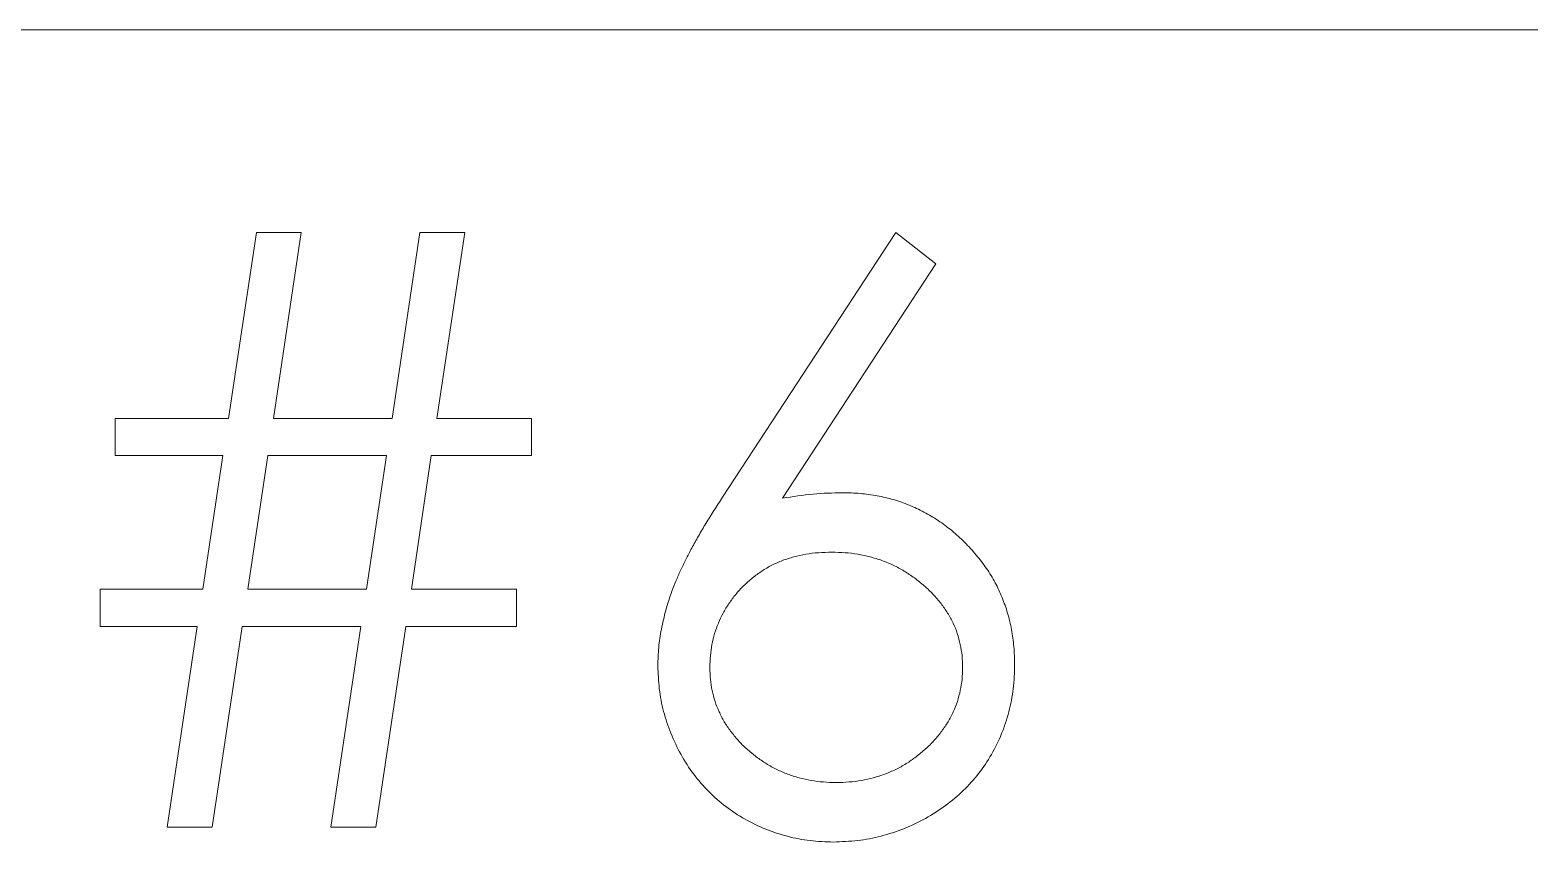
# Model space of a CAD drawing. Header units: millimetres. Extents: x 66 to 8082, y 89 to 5825.
# Drawn here: x 1460.8 to 1525.8, y 1547 to 1582.2 of the extents above; entities that cross this region are included whole.
import ezdxf

# ---------------------------------------------------------------- set-up
doc = ezdxf.new("R2010")
doc.units = ezdxf.units.MM
doc.layers.add('CUT THROUGH- Outside Line', color=3, linetype='Continuous')
doc.layers.add('FILL- 3mm', color=1, linetype='Continuous')

msp = doc.modelspace()

# ---------------------------------------------------------------- linework, layer by layer
at = {"layer": 'CUT THROUGH- Outside Line', "linetype": 'Continuous', "lineweight": 15}
msp.add_line((1529.268, 1582.165), (1387.268, 1582.165), dxfattribs=at)
at = {"layer": 'FILL- 3mm', "linetype": 'Continuous', "lineweight": 15}
for p, q in [((1469.454, 1565.328), (1470.662, 1573.384)), ((1470.662, 1573.384), (1472.606, 1573.384)), ((1472.606, 1573.384), (1471.397, 1565.328)), ((1476.543, 1565.328), (1477.752, 1573.384)), ((1477.752, 1573.384), (1479.695, 1573.384)), ((1479.695, 1573.384), (1478.487, 1565.328)), ((1490.873, 1561.914), (1498.376, 1573.384)), ((1498.376, 1573.384), (1500.113, 1572.02)), ((1500.113, 1572.02), (1493.471, 1561.864)), ((1464.539, 1565.328), (1469.454, 1565.328)), ((1464.539, 1563.717), (1464.539, 1565.328)), ((1471.397, 1565.328), (1476.543, 1565.328)), ((1478.487, 1565.328), (1482.585, 1565.328)), ((1482.585, 1565.328), (1482.585, 1563.717)), ((1469.212, 1563.717), (1464.539, 1563.717)), ((1468.341, 1557.916), (1469.212, 1563.717)), ((1471.156, 1563.717), (1470.29, 1557.916)), ((1476.302, 1563.717), (1471.156, 1563.717)), ((1475.43, 1557.916), (1476.302, 1563.717)), ((1478.245, 1563.717), (1477.379, 1557.916)), ((1482.585, 1563.717), (1478.245, 1563.717)), ((1463.895, 1557.916), (1468.341, 1557.916)), ((1463.895, 1556.305), (1463.895, 1557.916)), ((1470.29, 1557.916), (1475.43, 1557.916)), ((1477.379, 1557.916), (1481.941, 1557.916)), ((1481.941, 1557.916), (1481.941, 1556.305)), ((1468.099, 1556.305), (1463.895, 1556.305)), ((1466.795, 1547.604), (1468.099, 1556.305)), ((1470.048, 1556.305), (1468.744, 1547.604)), ((1475.189, 1556.305), (1470.048, 1556.305)), ((1473.885, 1547.604), (1475.189, 1556.305)), ((1477.137, 1556.305), (1475.833, 1547.604)), ((1481.941, 1556.305), (1477.137, 1556.305)), ((1468.744, 1547.604), (1466.795, 1547.604)), ((1475.833, 1547.604), (1473.885, 1547.604))]:
    msp.add_line(p, q, dxfattribs=at)
for points, knots in [([(1488.064, 1554.613), (1488.072, 1554.872), (1488.089, 1555.4), (1488.21, 1556.201), (1488.405, 1557.02), (1488.622, 1557.715), (1488.852, 1558.284), (1489.044, 1558.743), (1489.282, 1559.215), (1489.536, 1559.717), (1489.829, 1560.235), (1490.147, 1560.779), (1490.5, 1561.339), (1490.747, 1561.72), (1490.873, 1561.914)], [0, 0, 0, 0, 0.097818, 0.199726, 0.305276, 0.415811, 0.474472, 0.537274, 0.603657, 0.674299, 0.749834, 0.828598, 0.912378, 1, 1, 1, 1]), ([(1493.471, 1561.864), (1493.914, 1561.934), (1494.776, 1562.072), (1495.649, 1562.094), (1496.075, 1562.105)], [0, 0, 0, 0, 0.512659, 1, 1, 1, 1]), ([(1496.075, 1562.105), (1496.33, 1562.098), (1496.833, 1562.085), (1497.571, 1561.981), (1498.281, 1561.817), (1498.958, 1561.578), (1499.607, 1561.273), (1500.229, 1560.907), (1500.815, 1560.462), (1501.37, 1559.964), (1501.874, 1559.413), (1502.321, 1558.829), (1502.696, 1558.211), (1503, 1557.561), (1503.237, 1556.879), (1503.409, 1556.166), (1503.511, 1555.422), (1503.525, 1554.915), (1503.532, 1554.658)], [0, 0, 0, 0, 0.0652308, 0.1284049, 0.1900671, 0.2509434, 0.3115458, 0.3728628, 0.4350237, 0.4990717, 0.5630911, 0.6255101, 0.68668, 0.7472825, 0.8085635, 0.8707421, 0.934341, 1, 1, 1, 1]), ([(1495.601, 1559.527), (1495.41, 1559.522), (1495.036, 1559.511), (1494.487, 1559.447), (1493.968, 1559.328), (1493.471, 1559.176), (1493.006, 1558.967), (1492.569, 1558.713), (1492.16, 1558.414), (1491.781, 1558.075), (1491.437, 1557.703), (1491.142, 1557.304), (1490.887, 1556.889), (1490.679, 1556.454), (1490.518, 1555.998), (1490.401, 1555.524), (1490.336, 1555.029), (1490.325, 1554.694), (1490.319, 1554.522)], [0, 0, 0, 0, 0.070599, 0.137901, 0.203196, 0.26679, 0.329106, 0.390654, 0.452653, 0.515748, 0.577926, 0.63893, 0.698351, 0.757296, 0.816394, 0.876267, 0.936817, 1, 1, 1, 1]), ([(1501.276, 1554.522), (1501.272, 1554.694), (1501.264, 1555.031), (1501.176, 1555.524), (1501.055, 1556), (1500.871, 1556.457), (1500.632, 1556.891), (1500.342, 1557.306), (1500.005, 1557.705), (1499.617, 1558.075), (1499.194, 1558.414), (1498.744, 1558.713), (1498.274, 1558.965), (1497.783, 1559.176), (1497.266, 1559.327), (1496.732, 1559.447), (1496.173, 1559.511), (1495.794, 1559.522), (1495.601, 1559.527)], [0, 0, 0, 0, 0.061138, 0.119994, 0.178225, 0.236256, 0.294929, 0.354716, 0.41673, 0.480664, 0.545832, 0.609758, 0.672971, 0.736017, 0.799839, 0.864775, 0.931088, 1, 1, 1, 1]), ([(1495.677, 1546.96), (1495.339, 1546.971), (1494.669, 1546.992), (1493.683, 1547.186), (1492.736, 1547.5), (1491.834, 1547.932), (1490.999, 1548.479), (1490.252, 1549.136), (1489.596, 1549.891), (1489.05, 1550.743), (1488.618, 1551.659), (1488.293, 1552.613), (1488.103, 1553.604), (1488.077, 1554.275), (1488.064, 1554.613)], [0, 0, 0, 0, 0.084335, 0.167052, 0.249566, 0.33274, 0.415915, 0.497828, 0.580373, 0.6646, 0.749467, 0.83251, 0.915639, 1, 1, 1, 1]), ([(1490.319, 1554.522), (1490.324, 1554.353), (1490.333, 1554.02), (1490.413, 1553.529), (1490.535, 1553.056), (1490.717, 1552.605), (1490.934, 1552.168), (1491.221, 1551.76), (1491.538, 1551.358), (1491.918, 1550.992), (1492.325, 1550.651), (1492.76, 1550.353), (1493.214, 1550.098), (1493.692, 1549.898), (1494.188, 1549.735), (1494.706, 1549.619), (1495.245, 1549.554), (1495.611, 1549.543), (1495.798, 1549.538)], [0, 0, 0, 0, 0.061842, 0.121262, 0.180746, 0.239231, 0.298308, 0.358183, 0.420359, 0.484792, 0.549938, 0.613718, 0.676681, 0.739154, 0.8022, 0.86674, 0.93205, 1, 1, 1, 1]), ([(1503.532, 1554.658), (1503.521, 1554.307), (1503.501, 1553.614), (1503.301, 1552.606), (1502.989, 1551.646), (1502.544, 1550.749), (1501.992, 1549.915), (1501.317, 1549.177), (1500.546, 1548.519), (1499.673, 1547.968), (1498.734, 1547.519), (1497.748, 1547.196), (1496.724, 1546.997), (1496.028, 1546.972), (1495.677, 1546.96)], [0, 0, 0, 0, 0.085948, 0.169125, 0.250399, 0.33229, 0.413364, 0.494172, 0.576022, 0.660757, 0.745783, 0.830044, 0.914028, 1, 1, 1, 1]), ([(1495.798, 1549.538), (1495.984, 1549.543), (1496.35, 1549.554), (1496.89, 1549.619), (1497.407, 1549.735), (1497.903, 1549.898), (1498.381, 1550.098), (1498.834, 1550.351), (1499.265, 1550.653), (1499.673, 1550.991), (1500.051, 1551.36), (1500.376, 1551.757), (1500.654, 1552.171), (1500.88, 1552.603), (1501.06, 1553.057), (1501.183, 1553.529), (1501.262, 1554.02), (1501.271, 1554.353), (1501.276, 1554.522)], [0, 0, 0, 0, 0.067962, 0.133283, 0.197835, 0.260892, 0.323377, 0.38635, 0.449638, 0.514795, 0.57924, 0.641814, 0.701359, 0.760727, 0.819222, 0.878716, 0.938147, 1, 1, 1, 1])]:
    msp.add_open_spline(points, degree=3, knots=knots, dxfattribs=at)

doc.saveas('drawing.dxf')
